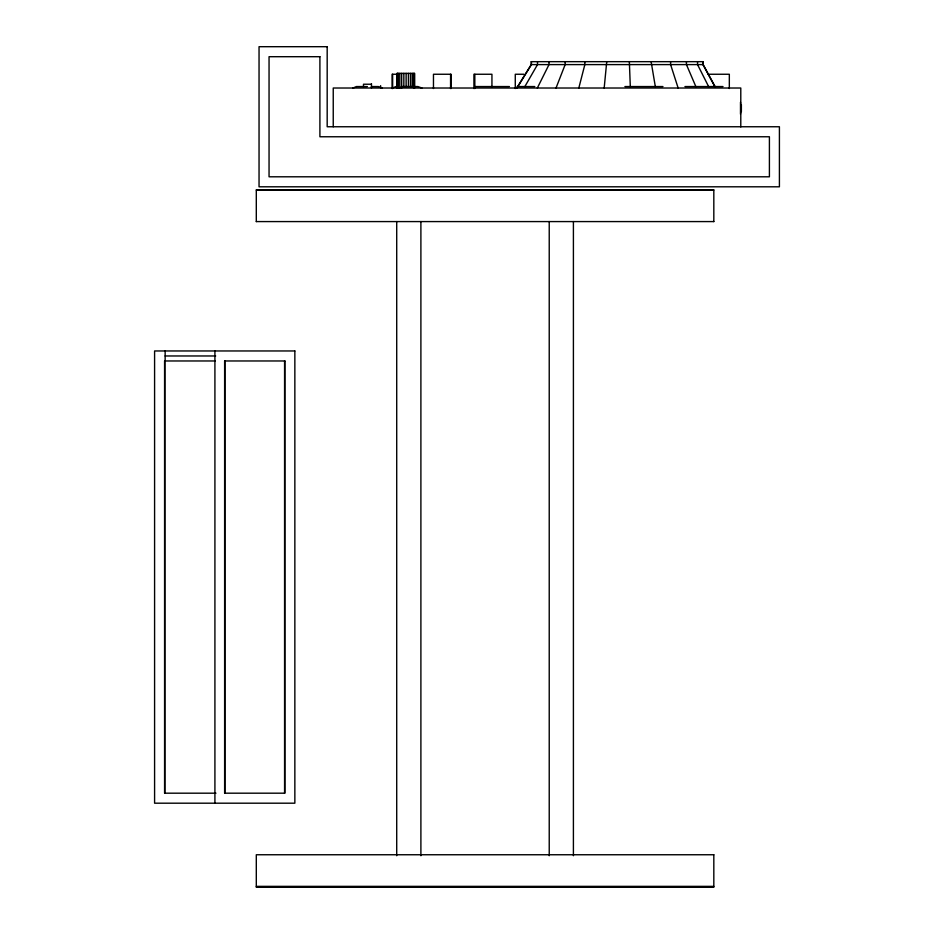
<?xml version="1.0" encoding="UTF-8"?>
<svg xmlns="http://www.w3.org/2000/svg" width="934" height="934" viewBox="0 0 934 934"><rect width="100%" height="100%" fill="white"/><g stroke="black" fill="none" stroke-linecap="round" stroke-linejoin="round"><path stroke-width="1.4" d="M604.181 88.018L606.738 61.667M578.823 88.018L584.847 64.598L584.847 61.667M556.022 88.018L565.152 64.598L565.152 61.667M537.33 88.018L549.005 64.598L549.005 61.667M524.733 86.792L537.505 64.598L537.505 61.667M516.992 88.018L531.446 64.598L531.446 61.667M516.736 88.018L531.224 64.598L531.329 61.667M353.029 88.018L356.379 86.558L367.366 86.558M392.572 88.018L395.923 86.558M531.224 61.667L703.185 61.667L703.185 64.598L715.199 86.792M531.224 64.598L703.185 64.598M396.915 74.253L392.117 74.253L392.117 88.52M523.834 74.253L515.276 74.253L515.276 88.52M707.937 74.253L729.326 74.253L729.326 88.52M370.623 84.235L363.489 84.235L363.489 86.804M371.358 86.558L378.352 86.558L382.321 88.018M401.211 86.558L412.921 86.558M413.774 86.558L417.895 86.558L421.864 88.018M474.846 86.558L509.415 86.558M517.226 86.558L534.808 86.558M624.916 86.558L662.965 86.558M684.949 86.558L723.009 86.558M256.301 221.615L256.301 189.964L713.821 189.964L713.821 221.615M256.301 189.987L713.821 189.987M256.301 221.58L713.821 221.58M165.143 355.971L215.684 355.971M215.1 360.968L164.582 360.968L164.582 793.188L215.964 793.188M256.301 886.366L713.821 886.366M714.942 86.792L702.963 64.598L702.963 61.667M708.684 86.722L697.546 64.598L697.546 61.667M695.912 86.722L686.432 64.598L686.432 61.667M678.142 88.018L670.6 64.598L670.6 61.667M655.329 86.64L651.126 61.667M630.31 86.64L629.353 61.667M741.374 104.666L741.374 111.66M740.79 126.942L740.79 88.018L333.24 88.018L333.24 126.802M740.499 102.191L740.499 114.17M573.406 221.556L573.406 855.719M549.227 221.556L549.227 855.719M491.938 87.095L491.938 74.253L473.923 74.253L473.923 88.52M474.822 74.253L474.822 88.52M451.11 88.52L451.11 74.253L433.469 74.253L433.469 88.52M450.573 74.253L450.573 88.52M420.895 221.556L420.895 855.719M414.603 88.018L414.603 73.377L397.043 73.377L397.043 88.018M414.381 73.377L414.381 88.018M413.575 73.377L413.575 88.018M412.244 73.377L412.244 86.687M410.47 73.377L410.47 86.687M408.392 73.377L408.392 86.687M406.127 73.377L406.127 86.687M403.838 73.377L403.838 86.687M401.69 73.377L401.69 88.018M399.822 73.377L399.822 88.018M398.363 73.377L398.363 88.018M397.417 73.377L397.417 88.018M397.254 73.377L397.254 88.018M396.716 221.556L396.716 855.719M392.642 74.253L392.642 88.52M380.617 85.671L380.617 87.808M371.475 83.628L371.475 88.018M284.578 360.968L284.578 793.188M224.907 360.968L224.907 793.188M214.913 350.962L214.913 803.193M165.143 350.962L165.143 360.968M164.863 360.968L164.863 793.188M327.18 46.7L259.045 46.7L259.045 186.8L779.411 186.8L779.411 126.755L327.18 126.755L327.18 46.7M319.907 56.705L269.05 56.705L269.05 176.795L769.406 176.795L769.406 136.761L319.907 136.761L319.907 56.705M294.852 350.962L154.589 350.962L154.589 803.193L294.852 803.193L294.852 350.962M284.858 360.968L224.627 360.968L224.627 793.188L284.858 793.188L284.858 360.968M713.821 854.75L256.301 854.75L256.301 887.3L713.821 887.3L713.821 854.75"/></g></svg>
